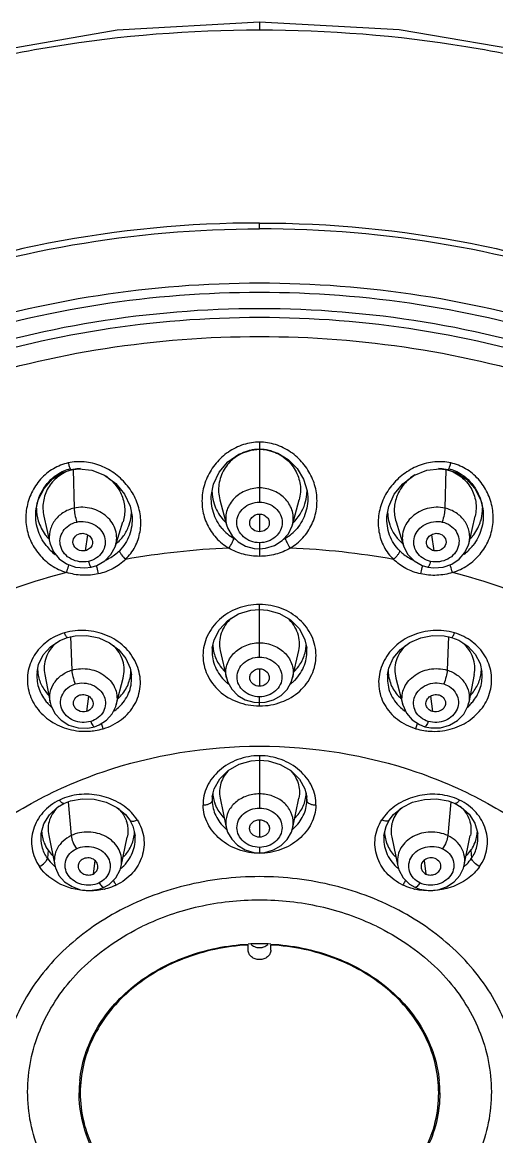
# Model space of a CAD drawing. Extents: x 0 to 1693, y 0 to 1240.
# Drawn here: x 918.06 to 939.1, y 641.74 to 691.13 of the extents above; entities that cross this region are included whole.
import ezdxf

# ---------------------------------------------------------------- set-up
doc = ezdxf.new("R2010")
doc.units = 0
doc.header["$LTSCALE"] = 14
doc.header["$MEASUREMENT"] = 0
doc.layers.add('DEF_LAYER_ASSEM_MEMBER', color=7, linetype='CONTINUOUS')

msp = doc.modelspace()

# ---------------------------------------------------------------- linework, layer by layer
at = {"layer": 'DEF_LAYER_ASSEM_MEMBER', "color": 9, "linetype": 'Continuous'}
for p, q in [((928.579, 691.131), (928.579, 690.78)), ((928.579, 681.979), (928.579, 682.235)), ((928.579, 672.525), (928.579, 672.21)), ((928.579, 672.208), (928.579, 669.866)), ((920.318, 671.309), (920.356, 669.599)), ((936.841, 671.309), (936.802, 669.599)), ((928.579, 669.338), (928.579, 668.553)), ((920.951, 668.422), (920.85, 667.712)), ((936.208, 668.423), (936.308, 667.712)), ((928.579, 668.066), (928.579, 667.462)), ((928.579, 662.997), (928.579, 665.333)), ((920.194, 663.909), (920.254, 662.418)), ((936.964, 663.909), (936.905, 662.418)), ((928.579, 662.481), (928.579, 661.708)), ((920.997, 661.259), (920.91, 660.591)), ((928.579, 660.833), (928.579, 661.239)), ((936.162, 661.26), (936.248, 660.591)), ((928.579, 658.627), (928.579, 658.428)), ((928.579, 658.428), (928.579, 656.935)), ((926.51, 656.978), (926.478, 656.631)), ((928.579, 656.935), (928.579, 656.303)), ((930.649, 656.978), (930.681, 656.631)), ((920.092, 656.581), (920.224, 655.085)), ((926.484, 656.8), (926.478, 656.631)), ((930.681, 656.631), (930.675, 656.797)), ((937.067, 656.581), (936.935, 655.085)), ((928.579, 655.786), (928.579, 655.018)), ((919.2, 654.443), (919.172, 654.082)), ((928.579, 654.565), (928.579, 654.318)), ((937.959, 654.443), (937.987, 654.082)), ((921.273, 653.985), (921.2, 653.384)), ((928.579, 654.318), (928.579, 654.301)), ((935.885, 653.99), (935.959, 653.384))]:
    msp.add_line(p, q, dxfattribs=at)
at = {"layer": 'DEF_LAYER_ASSEM_MEMBER', "color": 7, "linetype": 'Continuous'}
for p, q in [((928.579, 672.21), (928.893, 672.185)), ((920.219, 671.301), (920.568, 671.345)), ((920.568, 671.345), (921.139, 671.284)), ((935.432, 671.049), (936.001, 671.28)), ((936.001, 671.28), (936.574, 671.345)), ((936.574, 671.345), (936.94, 671.301)), ((926.445, 670.203), (926.446, 670.22)), ((930.713, 670.22), (930.714, 670.202)), ((926.821, 669.969), (927.12, 668.856)), ((930.038, 668.857), (930.338, 669.969)), ((918.661, 669.463), (918.661, 669.464)), ((919.012, 669.245), (919.277, 668.067)), ((937.882, 668.067), (938.146, 669.245)), ((938.498, 669.462), (938.498, 669.462)), ((922.19, 667.931), (922.524, 668.998)), ((934.635, 668.997), (934.969, 667.931)), ((920.06, 663.867), (920.406, 663.94)), ((936.769, 663.938), (937.099, 663.867)), ((926.483, 663.396), (926.483, 663.395)), ((926.839, 663.286), (927.114, 662.078)), ((930.045, 662.077), (930.32, 663.286)), ((930.676, 663.393), (930.676, 663.394)), ((918.71, 662.33), (918.71, 662.329)), ((938.448, 662.329), (938.448, 662.332)), ((919.056, 662.222), (919.299, 660.98)), ((922.223, 660.879), (922.531, 662.07)), ((922.899, 662.215), (922.899, 662.215)), ((934.261, 662.218), (934.26, 662.214)), ((934.628, 662.07), (934.936, 660.879)), ((938.103, 662.223), (937.86, 660.979)), ((930.592, 657.155), (930.675, 656.797)), ((926.484, 656.801), (926.484, 656.8)), ((926.833, 656.753), (927.104, 655.444)), ((930.054, 655.443), (930.325, 656.752)), ((930.675, 656.797), (930.674, 656.801)), ((929.992, 655.242), (930.056, 655.455)), ((934.1, 655.085), (934.193, 655.495)), ((934.193, 655.495), (934.333, 655.774)), ((918.896, 655.149), (918.899, 655.178)), ((919.227, 655.092), (919.499, 653.774)), ((922.447, 653.727), (922.716, 655.023)), ((934.443, 655.022), (934.712, 653.726)), ((937.659, 653.774), (937.931, 655.092)), ((938.263, 655.149), (938.26, 655.18)), ((922.392, 653.567), (922.441, 653.746)), ((928.079, 650.003), (928.079, 650.252)), ((929.079, 650.003), (929.079, 650.252)), ((920.629, 643.681), (920.629, 644.215)), ((936.529, 643.681), (936.529, 644.215))]:
    msp.add_line(p, q, dxfattribs=at)
for points in [[(928.579, 691.131), (922.261, 690.78), (915.71, 689.649)], [(947.393, 687.866), (941.206, 689.706), (934.772, 690.794), (928.579, 691.131)], [(927.664, 671.987), (928.21, 672.175), (928.579, 672.21)], [(928.893, 672.185), (929.389, 672.037), (929.856, 671.756), (930.25, 671.36), (930.537, 670.885), (930.694, 670.366), (930.714, 670.202)], [(926.445, 670.203), (926.534, 670.656), (926.789, 671.191), (927.174, 671.647), (927.664, 671.987)], [(918.661, 669.464), (918.768, 669.962), (919.024, 670.476), (919.398, 670.893), (919.861, 671.183), (920.219, 671.301)], [(921.139, 671.284), (921.71, 671.058), (922.21, 670.691), (922.598, 670.224), (922.843, 669.686), (922.924, 669.227)], [(936.94, 671.301), (937.299, 671.182), (937.763, 670.89), (938.137, 670.471), (938.393, 669.955), (938.498, 669.462)], [(934.235, 669.228), (934.314, 669.678), (934.555, 670.214), (934.937, 670.68), (935.432, 671.049)], [(927.12, 668.857), (927.176, 668.692), (927.36, 668.375), (927.628, 668.111), (927.961, 667.92), (928.336, 667.815), (928.579, 667.797)], [(928.579, 667.797), (928.842, 667.818), (929.242, 667.939), (929.592, 668.16), (929.861, 668.462), (930.027, 668.816), (930.039, 668.856)], [(919.277, 668.067), (919.288, 668.019), (919.444, 667.661), (919.695, 667.357), (920.025, 667.125), (920.415, 666.985), (920.836, 666.948), (921.115, 666.985)], [(921.115, 666.985), (921.362, 667.061), (921.711, 667.259), (921.989, 667.539), (922.171, 667.878), (922.19, 667.934)], [(934.968, 667.933), (935.151, 667.565), (935.433, 667.271), (935.791, 667.064), (936.044, 666.985)], [(936.044, 666.985), (936.313, 666.949), (936.726, 666.981), (937.11, 667.114), (937.439, 667.334), (937.693, 667.626), (937.857, 667.971), (937.882, 668.067)], [(926.483, 663.395), (926.561, 663.76), (926.798, 664.228), (927.173, 664.625), (927.654, 664.914), (928.191, 665.075), (928.579, 665.108)], [(928.579, 665.108), (928.932, 665.079), (929.465, 664.928), (929.958, 664.646), (930.347, 664.247), (930.595, 663.768), (930.676, 663.392)], [(918.711, 662.33), (918.781, 662.674), (918.986, 663.096), (919.308, 663.457), (919.723, 663.733), (920.06, 663.867)], [(920.406, 663.94), (920.926, 663.951), (921.446, 663.849), (921.928, 663.636), (922.339, 663.324), (922.654, 662.937), (922.846, 662.502), (922.898, 662.215)], [(934.261, 662.214), (934.315, 662.509), (934.51, 662.945), (934.829, 663.332), (935.244, 663.644), (935.73, 663.855), (936.251, 663.953), (936.769, 663.938)], [(937.099, 663.867), (937.418, 663.741), (937.824, 663.477), (938.148, 663.13), (938.362, 662.72), (938.447, 662.332)], [(927.114, 662.078), (927.17, 661.894), (927.349, 661.572), (927.615, 661.303), (927.949, 661.108), (928.329, 661), (928.579, 660.981)], [(928.579, 660.981), (928.827, 661), (929.206, 661.107), (929.539, 661.299), (929.804, 661.565), (929.984, 661.884), (930.045, 662.078)], [(919.299, 660.98), (919.328, 660.863), (919.501, 660.502), (919.774, 660.204), (920.125, 659.986), (920.533, 659.866), (920.967, 659.855), (921.253, 659.913)], [(921.253, 659.913), (921.473, 659.998), (921.792, 660.204), (922.041, 660.48), (922.202, 660.808), (922.224, 660.882)], [(934.935, 660.881), (935.099, 660.508), (935.35, 660.219), (935.675, 660.004), (935.906, 659.913)], [(935.906, 659.913), (936.184, 659.856), (936.611, 659.863), (937.013, 659.977), (937.362, 660.185), (937.636, 660.472), (937.817, 660.82), (937.859, 660.979)], [(926.484, 656.8), (926.568, 657.161), (926.815, 657.599), (927.196, 657.971), (927.678, 658.246), (928.215, 658.399), (928.579, 658.428)], [(928.579, 658.428), (928.957, 658.397), (929.492, 658.242), (929.971, 657.965), (930.349, 657.592), (930.592, 657.155)], [(918.899, 655.178), (919.012, 655.606), (919.259, 656.014), (919.615, 656.342), (919.895, 656.506)], [(919.895, 656.506), (920.195, 656.621), (920.706, 656.714), (921.246, 656.696), (921.772, 656.568), (922.245, 656.339), (922.628, 656.025), (922.825, 655.774)], [(934.333, 655.774), (934.521, 656.016), (934.901, 656.331), (935.373, 656.563), (935.898, 656.694), (936.437, 656.715), (936.95, 656.625), (937.263, 656.506)], [(937.263, 656.506), (937.532, 656.35), (937.882, 656.035), (938.131, 655.642), (938.26, 655.18)], [(922.825, 655.774), (922.961, 655.507), (923.058, 655.085)], [(927.103, 655.455), (927.166, 655.244), (927.346, 654.925), (927.61, 654.656), (927.944, 654.453), (928.328, 654.339), (928.579, 654.318)], [(928.579, 654.318), (928.818, 654.337), (929.205, 654.449), (929.543, 654.651), (929.809, 654.921), (929.992, 655.242)], [(919.5, 653.775), (919.529, 653.657), (919.684, 653.326), (919.935, 653.041), (920.263, 652.825), (920.644, 652.69), (921.053, 652.647), (921.46, 652.707), (921.694, 652.795)], [(921.694, 652.795), (921.911, 652.923), (922.204, 653.212), (922.392, 653.567)], [(934.718, 653.746), (934.765, 653.571), (934.95, 653.217), (935.239, 652.929), (935.465, 652.795)], [(935.465, 652.795), (935.684, 652.711), (936.09, 652.648), (936.499, 652.687), (936.881, 652.818), (937.212, 653.031), (937.467, 653.315), (937.627, 653.647), (937.66, 653.775)]]:
    msp.add_lwpolyline(points, dxfattribs=at)
for centre, radius, start, end in [((928.578, 670.415), 1.793, 76.3577, 89.9451), ((928.595, 670.363), 1.846, 103.983, 104.6512), ((928.577, 670.414), 1.794, 73.3679, 76.3658), ((920.681, 669.671), 1.678, 104.5527, 105.7942), ((920.679, 669.681), 1.667, 103.6563, 104.5523), ((920.676, 669.692), 1.656, 102.4888, 103.6566), ((920.697, 669.59), 1.761, 91.9033, 102.4262), ((936.473, 669.648), 1.702, 76.3649, 77.5172), ((936.472, 669.642), 1.708, 75.5194, 76.3651), ((936.47, 669.637), 1.713, 74.2945, 75.5193), ((928.405, 670.392), 1.936, 181.6402, 184.915), ((928.418, 670.393), 1.949, 184.912, 185.382), ((928.462, 670.399), 1.994, 185.4345, 197.7855), ((928.715, 670.392), 1.974, 342.292, 354.6789), ((928.735, 670.389), 1.955, 354.7059, 355.2238), ((928.741, 670.389), 1.948, 355.2225, 358.2518), ((928.739, 670.388), 1.95, 358.255, 0.1078), ((928.702, 670.397), 1.989, 313.4553, 342.2665), ((920.662, 669.609), 1.978, 180.1498, 180.7926), ((920.665, 669.609), 1.982, 180.7936, 196.7015), ((920.98, 669.468), 1.918, 341.6941, 352.9984), ((920.952, 669.472), 1.946, 352.9907, 357.6662), ((936.24, 669.473), 1.978, 182.381, 186.8847), ((936.172, 669.464), 1.909, 186.8532, 198.3148), ((936.478, 669.61), 1.998, 343.1849, 355.9116), ((936.481, 669.61), 1.994, 355.9182, 359.0906), ((936.485, 669.61), 1.99, 359.0918, 359.5115), ((920.826, 669.288), 2.178, 217.9916, 232.9672), ((920.957, 669.533), 1.973, 309.8977, 311.2023), ((936.198, 669.534), 1.969, 229.031, 230.155), ((936.331, 669.29), 2.181, 307.4031, 321.9886), ((928.144, 663.593), 1.635, 182.1345, 183.2832), ((928.151, 663.594), 1.642, 183.2864, 186.6219), ((929.036, 663.589), 1.615, 353.319, 356.8578), ((929.045, 663.588), 1.605, 356.8628, 357.7735), ((920.391, 662.503), 1.657, 180.1593, 185.9705), ((920.373, 662.502), 1.639, 185.9787, 188.3397), ((921.224, 662.416), 1.649, 353.1271, 359.5161), ((935.932, 662.414), 1.646, 180.429, 186.7515), ((936.74, 662.508), 1.684, 351.6922, 353.9359), ((936.742, 662.507), 1.682, 353.9363, 359.3948), ((927.937, 657.008), 1.427, 181.2159, 182.7526), ((927.969, 657.01), 1.459, 182.7671, 187.9505), ((929.183, 657.01), 1.466, 351.9427, 357.2383), ((929.212, 657.009), 1.437, 357.2516, 358.7837), ((928.041, 657.022), 1.532, 188.0009, 198.7685), ((929.122, 657.02), 1.527, 341.2572, 351.902), ((921.377, 655.285), 1.369, 16.8972, 17.8783), ((935.82, 655.278), 1.406, 162.2655, 164.4108), ((920.461, 655.34), 1.547, 182.4621, 185.8101), ((920.458, 655.34), 1.543, 185.8112, 186.8812), ((920.456, 655.34), 1.541, 186.8895, 197.8176), ((921.416, 655.31), 1.619, 342.0155, 352.2733), ((921.449, 655.305), 1.586, 352.3029, 357.0528), ((921.461, 655.304), 1.574, 357.0578, 358.7118), ((935.69, 655.303), 1.566, 181.245, 182.8586), ((935.704, 655.304), 1.58, 182.8643, 187.699), ((935.74, 655.309), 1.616, 187.73, 197.9698), ((936.696, 655.342), 1.549, 342.1669, 353.0752), ((936.701, 655.341), 1.544, 353.0908, 357.3987), ((928.579, 640.633), 9.659, 87.012, 92.9879), ((928.579, 650.725), 0.602, 259.3018, 280.6982), ((926.048, 643.681), 5.469, 174.394, 179.9972), ((931.107, 643.681), 5.473, 0.006, 5.6076), ((926.056, 644.216), 5.477, 182.88, 184.443), ((926.069, 644.217), 5.49, 184.4429, 185.5437), ((931.09, 644.217), 5.49, 354.4566, 355.5742), ((931.103, 644.216), 5.477, 355.5741, 357.1877)]:
    msp.add_arc(centre, radius, start, end, dxfattribs=at)
at = {"layer": 'DEF_LAYER_ASSEM_MEMBER', "color": 9, "linetype": 'Continuous'}
for centre, radius, start, end in [((928.457, 669.991), 2.009, 219.9019, 239.4556), ((928.555, 670.155), 2.2, 239.4313, 241.5564), ((928.618, 670.116), 2.16, 298.6796, 300.8), ((928.687, 670.003), 2.028, 300.7457, 320.1152), ((928.581, 634.002), 33.851, 92.301, 100.1134), ((928.603, 634.24), 33.613, 79.8541, 87.7219), ((928.132, 636.064), 31.738, 104.8113, 112.9737), ((929.128, 636.361), 31.425, 66.9805, 75.2244), ((928.575, 662.661), 2.671, 89.907, 90.2607), ((928.573, 662.612), 2.72, 89.5195, 89.8682), ((920.662, 661.603), 2.576, 101.1684, 106.6145), ((936.488, 661.588), 2.593, 73.2886, 78.6929), ((928.323, 663.268), 1.843, 224.2147, 228.4015), ((928.361, 663.312), 1.901, 228.424, 232.607), ((928.754, 663.357), 1.963, 307.6187, 311.5733), ((928.79, 663.316), 1.909, 311.5885, 315.6919), ((920.733, 662.344), 2.085, 218.0101, 223.4491), ((920.79, 662.397), 2.163, 223.4435, 228.5367), ((921.006, 662.219), 1.961, 311.9847, 315.5872), ((928.604, 663.909), 3.077, 269.2222, 269.5391), ((928.563, 663.896), 3.063, 270.2989, 270.6169), ((936.143, 662.208), 1.947, 224.4022, 227.9407), ((936.387, 662.378), 2.138, 311.8387, 316.4306), ((936.435, 662.333), 2.071, 316.4227, 322.0724), ((920.957, 662.275), 2.036, 304.4853, 311.9622), ((936.192, 662.264), 2.022, 227.9651, 235.4728), ((920.846, 662.555), 2.847, 273.5634, 278.8329), ((920.844, 662.574), 2.866, 278.8218, 286.2616), ((936.293, 662.43), 2.721, 253.3256, 261.1539), ((936.309, 662.522), 2.815, 261.1244, 266.3396), ((920.768, 654.446), 2.456, 112.6087, 115.533), ((936.394, 654.456), 2.446, 64.4451, 67.3816), ((921.256, 654.547), 2.265, 33.097, 38.2531), ((935.909, 654.541), 2.274, 141.7301, 146.8654), ((928.474, 656.943), 2.083, 227.4323, 229.3903), ((928.114, 655.662), 1.032, 181.0232, 191.5939), ((928.684, 656.945), 2.085, 310.5374, 312.5187), ((929.041, 655.663), 1.036, 348.4511, 358.3334), ((928.485, 656.956), 2.1, 229.3883, 229.9111), ((928.672, 656.959), 2.103, 310.0647, 310.5395), ((920.802, 655.243), 2.003, 228.3133, 229.6189), ((920.811, 655.254), 2.018, 229.6181, 230.0306), ((921.253, 655.058), 1.85, 308.7466, 310.1844), ((921.309, 653.968), 1.154, 348.9053, 354.6654), ((921.264, 655.045), 1.833, 310.1853, 312.1416), ((935.893, 655.044), 1.831, 227.5847, 229.7989), ((935.849, 653.968), 1.153, 184.4734, 191.0932), ((935.904, 655.058), 1.849, 229.7998, 231.2693), ((936.349, 655.252), 2.015, 309.9747, 310.3592), ((936.358, 655.241), 2.001, 310.3583, 311.7214), ((921.092, 655.302), 2.661, 283.3637, 284.1524), ((936.066, 655.301), 2.66, 255.8688, 256.6553)]:
    msp.add_arc(centre, radius, start, end, dxfattribs=at)
for points, start_tangent, end_tangent in [([(928.579, 690.78), (919.434, 690.046), (910.732, 687.878)], (-1, 0.000025), (-0.946291, -0.323317)), ([(946.426, 687.878), (937.725, 690.046), (928.579, 690.78)], (-0.946291, 0.323317), (-1, -0.000025)), ([(928.579, 682.235), (919.22, 681.335), (910.358, 678.676)], (-1, 0.000264), (-0.924074, -0.382214)), ([(928.579, 682.235), (937.939, 681.335), (946.801, 678.676)], (1, 0.000263), (0.924076, -0.38221)), ([(888.176, 645.448), (888.294, 652.393), (890.142, 659.168), (893.64, 665.484), (898.637, 671.068), (904.92, 675.681), (912.219, 679.126), (928.579, 681.979)], (-0.108187, 0.994131), (0.999999, 0.001328)), ([(968.976, 645.436), (968.865, 652.38), (967.018, 659.169), (963.521, 665.477), (958.529, 671.067), (952.238, 675.685), (944.954, 679.126), (936.943, 681.26), (928.579, 681.979)], (0.108919, 0.994051), (-1, -0.000266)), ([(928.579, 679.564), (914.427, 677.363), (907.964, 674.683), (902.211, 671.061), (897.369, 666.623), (893.603, 661.521), (891.044, 655.932), (889.78, 650.048), (889.855, 644.073), (891.266, 638.212), (893.964, 632.667), (897.856, 627.631), (902.809, 623.277), (908.651, 619.754), (922.171, 615.658)], (-1, 0), (0.990632, -0.136562)), ([(928.579, 679.155), (914.568, 676.977), (908.168, 674.324), (902.473, 670.739), (897.677, 666.346), (893.947, 661.296), (891.411, 655.763), (890.158, 649.938), (890.229, 644.022), (891.622, 638.219), (894.29, 632.729), (898.14, 627.741), (903.04, 623.427), (908.821, 619.936), (922.203, 615.873)], (-1, 0), (0.990541, -0.137215)), ([(934.987, 615.658), (948.508, 619.754), (954.35, 623.277), (959.302, 627.631), (963.195, 632.667), (965.893, 638.212), (967.304, 644.073), (967.378, 650.048), (966.115, 655.932), (963.556, 661.521), (959.79, 666.623), (954.947, 671.061), (949.195, 674.683), (942.731, 677.363), (928.579, 679.564)], (0.990632, 0.136562), (-1, 0)), ([(934.916, 615.868), (948.308, 619.922), (954.094, 623.41), (959, 627.722), (962.856, 632.709), (965.53, 638.2), (966.928, 644.004), (967.003, 649.922), (965.752, 655.75), (963.218, 661.285), (959.489, 666.338), (954.693, 670.734), (948.997, 674.321), (942.595, 676.975), (928.579, 679.155)], (0.990658, 0.136371), (-1, 0)), ([(928.579, 678.044), (914.625, 675.812), (902.686, 669.439), (898.03, 664.967), (894.487, 659.845), (892.186, 654.261), (891.211, 648.416)], (-1, 0), (-0.050045, -0.998747)), ([(965.947, 648.415), (964.973, 654.26), (962.672, 659.845), (959.129, 664.967), (954.473, 669.439), (942.534, 675.812), (928.579, 678.044)], (-0.050016, 0.998748), (-1, 0)), ([(891.72, 648.843), (892.856, 654.481), (895.243, 659.845), (898.798, 664.748), (903.397, 669.017), (915.048, 675.085), (928.579, 677.206)], (0.086035, 0.996292), (1, 0)), ([(928.579, 677.206), (942.111, 675.085), (953.763, 669.017), (958.361, 664.747), (961.916, 659.845), (964.304, 654.48), (965.439, 648.842)], (1, 0), (0.085984, -0.996297)), ([(927.871, 672.415), (927.197, 672.087), (926.651, 671.586), (926.26, 670.965), (926.054, 670.273), (926.054, 669.559), (926.26, 668.878), (926.658, 668.283), (927.225, 667.826)], (-0.954529, -0.298119), (0.865419, -0.501048)), ([(928.579, 672.525), (927.874, 672.415)], (-0.999983, 0.005763), (-0.951999, -0.306101)), ([(929.285, 672.415), (928.579, 672.525)], (-0.952199, 0.305478), (-0.999985, -0.005471)), ([(929.937, 667.826), (930.502, 668.285), (930.9, 668.879), (931.105, 669.56), (931.104, 670.274), (930.898, 670.966), (930.507, 671.586), (929.961, 672.087), (929.287, 672.415)], (0.863124, 0.504992), (-0.954474, 0.298296)), ([(919.437, 671.344), (918.868, 670.881), (918.467, 670.276), (918.249, 669.589), (918.229, 668.872), (918.417, 668.178), (918.799, 667.562), (919.345, 667.07), (920.018, 666.748)], (-0.863858, -0.503735), (0.955561, -0.294793)), ([(920.094, 671.602), (919.439, 671.344)], (-0.977599, -0.210478), (-0.859481, -0.511168)), ([(920.802, 671.646), (920.094, 671.602)], (-0.995622, 0.093467), (-0.975137, -0.221602)), ([(920.094, 671.602), (920.137, 671.451), (920.185, 671.335)], (0.244676, -0.969605), (0.483027, -0.875606)), ([(920.185, 671.335), (920.191, 671.325), (920.206, 671.305)], (0.483027, -0.875606), (0.760596, -0.649226)), ([(920.206, 671.305), (920.219, 671.301)], (0.760596, -0.649226), (0.976661, 0.214788)), ([(922.638, 667.328), (923.058, 667.893), (923.28, 668.555), (923.296, 669.26), (923.107, 669.953), (922.728, 670.582), (922.193, 671.101), (921.538, 671.472), (920.805, 671.647)], (0.716921, 0.697154), (-0.996294, 0.086015)), ([(936.352, 671.647), (935.62, 671.471), (934.965, 671.1), (934.429, 670.581), (934.051, 669.952), (933.863, 669.258), (933.88, 668.554), (934.102, 667.891), (934.523, 667.327)], (-0.996139, -0.087787), (0.719492, -0.694501)), ([(937.065, 671.602), (936.354, 671.647)], (-0.975008, 0.222168), (-0.995722, -0.092399)), ([(936.94, 671.301), (936.955, 671.308), (936.974, 671.336)], (0.976699, -0.214614), (0.480319, 0.877094)), ([(936.974, 671.336), (936.986, 671.36), (937.025, 671.461)], (0.480319, 0.877094), (0.312203, 0.950015)), ([(937.025, 671.461), (937.065, 671.602)], (0.312203, 0.950015), (0.244675, 0.969605)), ([(937.719, 671.344), (937.065, 671.602)], (-0.859826, 0.510588), (-0.977536, 0.210767)), ([(937.143, 666.747), (937.816, 667.071), (938.362, 667.563), (938.742, 668.179), (938.929, 668.873), (938.91, 669.59), (938.691, 670.276), (938.29, 670.881), (937.721, 671.344)], (0.954267, 0.298957), (-0.863762, 0.503899)), ([(926.916, 668.703), (926.535, 669.406), (926.445, 670.204)], (-0.640609, 0.767867), (0.079853, 0.996807)), ([(928.579, 670.494), (927.928, 670.356), (927.411, 669.98), (927.118, 669.448), (927.08, 669.152), (927.12, 668.857)], (-1, 0.000188), (0.25888, -0.96591)), ([(930.039, 668.856), (930.079, 669.152), (930.041, 669.447), (929.748, 669.98), (929.231, 670.356), (928.579, 670.494)], (0.259443, 0.965758), (-1, -0.000468)), ([(930.714, 670.202), (930.624, 669.406), (930.243, 668.703)], (0.079815, -0.99681), (-0.640253, -0.768164)), ([(928.579, 668.066), (928.194, 668.135), (927.868, 668.33), (927.651, 668.621), (927.575, 668.964), (927.653, 669.306), (927.87, 669.597), (928.194, 669.795), (928.579, 669.866)], (-1, -0.000023), (1, 0)), ([(928.579, 669.866), (928.964, 669.795), (929.289, 669.597), (929.506, 669.306), (929.583, 668.964), (929.508, 668.621), (929.291, 668.33), (928.965, 668.135), (928.579, 668.066)], (1, 0), (-1, -0.000023)), ([(920.356, 669.599), (919.853, 669.387), (919.479, 669.023), (919.277, 668.564), (919.276, 668.069)], (-0.976392, -0.216005), (0.216297, -0.976328)), ([(922.19, 667.934), (922.197, 668.62), (921.806, 669.219), (921.135, 669.579), (920.356, 669.599)], (0.298091, 0.954537), (-0.976252, -0.216639)), ([(920.356, 669.599), (920.391, 669.315), (920.47, 668.984)], (0.022525, -0.999746), (0.286449, -0.958095)), ([(922.925, 669.227), (922.809, 668.404), (922.362, 667.709)], (0.060899, -0.998144), (-0.713462, -0.700694)), ([(934.798, 667.709), (934.35, 668.405), (934.235, 669.228)], (-0.7162, 0.697895), (0.061454, 0.99811)), ([(936.802, 669.599), (936.023, 669.579), (935.352, 669.219), (934.962, 668.62), (934.968, 667.933)], (-0.976312, 0.216369), (0.298654, -0.954361)), ([(936.802, 669.599), (936.768, 669.315), (936.689, 668.984)], (-0.022525, -0.999746), (-0.286449, -0.958095)), ([(937.882, 668.068), (937.882, 668.563), (937.68, 669.023), (937.306, 669.387), (936.802, 669.599)], (0.217346, 0.976095), (-0.976452, 0.215734)), ([(920.991, 667.241), (920.599, 667.225), (920.227, 667.344), (919.933, 667.579), (919.762, 667.895), (919.737, 668.243), (919.863, 668.572), (920.119, 668.832), (920.47, 668.984)], (-0.976347, -0.21621), (0.976352, 0.216187)), ([(920.47, 668.984), (920.863, 668.997), (921.233, 668.875), (921.527, 668.64), (921.701, 668.325), (921.728, 667.977), (921.602, 667.648), (921.344, 667.39), (920.991, 667.241)], (0.976352, 0.216187), (-0.976347, -0.21621)), ([(936.168, 667.241), (935.815, 667.39), (935.556, 667.648), (935.431, 667.977), (935.458, 668.325), (935.632, 668.64), (935.926, 668.875), (936.296, 668.997), (936.689, 668.984)], (-0.976357, 0.216164), (0.976352, -0.216187)), ([(936.689, 668.984), (937.04, 668.833), (937.296, 668.572), (937.421, 668.243), (937.397, 667.895), (937.225, 667.58), (936.932, 667.344), (936.56, 667.225), (936.168, 667.241)], (0.976352, -0.216187), (-0.976357, 0.216164)), ([(927.225, 667.826), (927.361, 668.059), (927.437, 668.261)], (0.569856, 0.821745), (0.196761, 0.980451)), ([(929.724, 668.26), (929.8, 668.059), (929.937, 667.826)], (0.197746, -0.980253), (0.573287, -0.819354)), ([(928.579, 667.462), (927.872, 667.556), (927.222, 667.826)], (-0.99999, 0.004452), (-0.864812, 0.502095)), ([(929.939, 667.826), (929.288, 667.554), (928.579, 667.462)], (-0.862058, -0.50681), (-0.999992, -0.003883)), ([(920.991, 667.241), (921.025, 667.138), (921.059, 667.053), (921.09, 667), (921.115, 666.985)], (0.286482, -0.958086), (0.976535, 0.215358)), ([(922.637, 667.328), (922.084, 666.926), (921.428, 666.684)], (-0.719885, -0.694093), (-0.976079, -0.217415)), ([(921.748, 667.293), (921.917, 667.377), (922.362, 667.709)], (0.914249, 0.405154), (0.712107, 0.702071)), ([(922.362, 667.709), (922.392, 667.627), (922.455, 667.525), (922.638, 667.328)], (0.195959, -0.980612), (0.759371, -0.650658)), ([(934.798, 667.709), (934.769, 667.628), (934.706, 667.525), (934.523, 667.327)], (-0.195287, -0.980746), (-0.756817, -0.653627)), ([(935.731, 666.684), (935.076, 666.927), (934.524, 667.327)], (-0.976032, 0.217627), (-0.724004, 0.689796)), ([(934.798, 667.709), (934.933, 667.588), (935.4, 667.299)], (0.71511, -0.699012), (0.910499, -0.413512)), ([(936.168, 667.241), (936.134, 667.138), (936.099, 667.053), (936.068, 667), (936.044, 666.985)], (-0.286428, -0.958102), (-0.976693, 0.214643)), ([(920.018, 666.748), (920.045, 666.827), (920.123, 667.092)], (0.328628, 0.944459), (0.25071, 0.968062)), ([(921.428, 666.684), (920.72, 666.625), (920.018, 666.748)], (-0.977193, -0.212352), (-0.956283, 0.292444)), ([(921.35, 667.058), (921.363, 666.97), (921.428, 666.684)], (0.120868, -0.992669), (0.278184, -0.960528)), ([(935.731, 666.684), (935.796, 666.97), (935.809, 667.058)], (0.278116, 0.960548), (0.120721, 0.992686)), ([(937.143, 666.747), (936.44, 666.623), (935.731, 666.684)], (-0.954802, -0.297242), (-0.977039, 0.21306)), ([(937.143, 666.747), (937.116, 666.826), (937.037, 667.091)], (-0.332781, 0.943004), (-0.253525, 0.967329)), ([(928.563, 665.333), (927.605, 665.153), (926.799, 664.657), (926.264, 663.927), (926.072, 663.073), (926.26, 662.221), (926.796, 661.496), (927.604, 661.009), (928.562, 660.833)], (-0.99999, -0.004549), (0.999908, -0.013576)), ([(928.596, 660.833), (929.555, 661.008), (930.363, 661.495), (930.899, 662.22), (931.087, 663.072), (930.895, 663.926), (930.359, 664.656), (929.553, 665.151), (928.596, 665.333)], (0.999942, 0.010767), (-0.999965, 0.008384)), ([(919.925, 664.072), (919.147, 663.679), (918.583, 663.062), (918.305, 662.304), (918.341, 661.502), (918.692, 660.758), (919.311, 660.166), (920.123, 659.802), (921.023, 659.714)], (-0.958043, -0.286626), (0.998078, 0.061976)), ([(920.06, 663.867), (920.033, 663.877), (919.999, 663.92), (919.925, 664.072)], (-0.957324, -0.289016), (-0.370101, 0.928991)), ([(921.647, 659.823), (922.463, 660.239), (923.038, 660.896), (923.287, 661.702), (923.183, 662.54), (922.736, 663.293), (922.014, 663.859), (921.113, 664.151), (920.163, 664.13)], (0.957555, 0.28825), (-0.980975, -0.194134)), ([(936.996, 664.131), (936.046, 664.153), (935.146, 663.859), (934.424, 663.294), (933.977, 662.541), (933.872, 661.703), (934.12, 660.897), (934.696, 660.24), (935.512, 659.823)], (-0.980512, 0.196459), (0.954748, -0.297416)), ([(936.129, 659.713), (937.03, 659.799), (937.843, 660.163), (938.465, 660.755), (938.817, 661.499), (938.854, 662.301), (938.576, 663.06), (938.011, 663.677), (937.234, 664.072)], (0.997956, -0.063906), (-0.95717, 0.289527)), ([(937.099, 663.867), (937.125, 663.877), (937.16, 663.92), (937.234, 664.072)], (0.956857, -0.29056), (0.370114, 0.928986)), ([(926.483, 663.395), (926.586, 662.643), (927.003, 661.983)], (-0.093999, -0.995572), (0.697363, -0.716718)), ([(927.114, 662.078), (927.087, 662.363), (927.134, 662.646), (927.428, 663.153), (927.942, 663.504), (928.579, 663.631)], (-0.221453, 0.975171), (1, -0.000111)), ([(928.579, 663.631), (929.217, 663.504), (929.731, 663.152), (930.025, 662.645), (930.072, 662.363), (930.045, 662.078)], (1, 0.000045), (-0.221677, -0.97512)), ([(930.156, 661.982), (930.574, 662.642), (930.676, 663.393)], (0.6985, 0.71561), (-0.093504, 0.995619)), ([(928.579, 661.239), (928.197, 661.306), (927.873, 661.496), (927.657, 661.781), (927.583, 662.116), (927.66, 662.451), (927.875, 662.735), (928.197, 662.928), (928.579, 662.997)], (-1, 0.00002), (1, 0)), ([(928.579, 662.997), (928.961, 662.928), (929.283, 662.735), (929.499, 662.451), (929.576, 662.116), (929.501, 661.781), (929.286, 661.496), (928.962, 661.306), (928.579, 661.239)], (1, 0), (-1, 0.00002)), ([(918.711, 662.329), (918.775, 661.664), (919.09, 661.06)], (-0.092333, -0.995728), (0.615493, -0.788142)), ([(919.297, 660.985), (919.299, 661.435), (919.474, 661.856), (919.805, 662.198), (920.254, 662.418)], (-0.191784, 0.981437), (0.957654, 0.287921)), ([(920.254, 662.418), (921.043, 662.459), (921.752, 662.145), (922.187, 661.567), (922.258, 661.226), (922.224, 660.882)], (0.95761, 0.288067), (-0.247764, -0.96882)), ([(920.254, 662.418), (920.302, 662.131), (920.409, 661.807)], (0.039896, -0.999204), (0.38135, -0.924431)), ([(934.935, 660.882), (934.901, 661.225), (934.971, 661.567), (935.407, 662.145), (936.116, 662.459), (936.905, 662.418)], (-0.248328, 0.968676), (0.957591, -0.28813)), ([(936.905, 662.418), (936.856, 662.131), (936.75, 661.807)], (-0.039896, -0.999204), (-0.38135, -0.924431)), ([(936.905, 662.418), (937.353, 662.198), (937.684, 661.856), (937.86, 661.436), (937.862, 660.986)], (0.957635, -0.287984), (-0.191752, -0.981443)), ([(938.069, 661.06), (938.384, 661.664), (938.447, 662.329)], (0.614372, 0.789016), (-0.092793, 0.995685)), ([(921.093, 660.148), (920.707, 660.103), (920.329, 660.191), (920.016, 660.399), (919.815, 660.694), (919.757, 661.031), (919.849, 661.361), (920.076, 661.634), (920.409, 661.807)], (-0.957629, -0.288006), (0.957623, 0.288025)), ([(920.409, 661.807), (920.795, 661.849), (921.172, 661.758), (921.486, 661.551), (921.688, 661.257), (921.748, 660.92), (921.657, 660.59), (921.426, 660.319), (921.093, 660.148)], (0.957623, 0.288026), (-0.957629, -0.288006)), ([(922.407, 660.847), (922.808, 661.48), (922.898, 662.215)], (0.699711, 0.714426), (-0.090662, 0.995882)), ([(934.261, 662.214), (934.351, 661.48), (934.752, 660.846)], (-0.090275, -0.995917), (0.699588, -0.714546)), ([(936.066, 660.148), (935.732, 660.319), (935.502, 660.59), (935.41, 660.92), (935.47, 661.257), (935.673, 661.551), (935.987, 661.759), (936.364, 661.85), (936.75, 661.807)], (-0.957617, 0.288045), (0.957623, -0.288026)), ([(936.75, 661.807), (937.082, 661.633), (937.309, 661.36), (937.402, 661.031), (937.344, 660.693), (937.143, 660.398), (936.83, 660.191), (936.451, 660.103), (936.066, 660.148)], (0.957623, -0.288025), (-0.957617, 0.288045)), ([(921.093, 660.148), (921.181, 659.973), (921.222, 659.924), (921.253, 659.913)], (0.381335, -0.924437), (0.957731, 0.287665)), ([(921.647, 659.823), (921.626, 659.875), (921.568, 660.06)], (-0.381093, 0.924537), (-0.256829, 0.966457)), ([(935.512, 659.823), (935.532, 659.875), (935.591, 660.06)], (0.381133, 0.92452), (0.25694, 0.966427)), ([(936.066, 660.148), (935.977, 659.973), (935.937, 659.924), (935.906, 659.913)], (-0.38138, -0.924418), (-0.95775, 0.287603)), ([(928.579, 628.923), (921.604, 630.07), (918.452, 631.462), (915.69, 633.335), (913.423, 635.618), (911.739, 638.222), (910.701, 641.048), (910.351, 643.986), (910.701, 646.925), (911.739, 649.751), (913.423, 652.355), (915.69, 654.637), (918.452, 656.511), (921.604, 657.903), (928.579, 659.049)], (-1, 0), (1, 0)), ([(928.579, 659.049), (935.555, 657.903), (938.706, 656.511), (941.468, 654.638), (943.735, 652.355), (945.42, 649.751), (946.457, 646.925), (946.807, 643.986)], (1, 0), (0, -1)), ([(928.579, 658.627), (927.614, 658.453), (926.801, 657.972), (926.257, 657.264), (926.117, 656.855), (926.074, 656.431)], (-1, -0.000601), (0.011516, -0.999934)), ([(931.084, 656.431), (931.042, 656.855), (930.901, 657.264), (930.357, 657.972), (929.545, 658.453), (928.579, 658.627)], (0.008644, 0.999963), (-1, -0.000845)), ([(923.035, 655.949), (922.401, 656.505), (921.583, 656.838), (920.687, 656.914), (919.823, 656.714)], (-0.619077, 0.785331), (-0.923088, -0.384589)), ([(928.579, 656.935), (928.002, 656.836), (927.514, 656.556), (927.192, 656.136), (927.082, 655.644)], (-1, 0.00048), (0.016905, -0.999857)), ([(930.076, 655.633), (929.971, 656.129), (929.65, 656.552), (929.16, 656.835), (928.579, 656.935)], (0.028352, 0.999598), (-1, -0.000145)), ([(937.335, 656.714), (936.472, 656.913), (935.575, 656.838), (934.758, 656.505), (934.124, 655.949)], (-0.923022, 0.384748), (-0.61931, -0.785147)), ([(919.709, 656.663), (918.973, 656.112), (918.549, 655.357), (918.489, 654.515), (918.815, 653.714)], (-0.902986, -0.42967), (0.562522, -0.826782)), ([(919.895, 656.506), (919.816, 656.534), (919.709, 656.663)], (-0.903442, -0.42871), (-0.551628, 0.83409)), ([(926.478, 656.631), (926.352, 656.49), (926.224, 656.447), (926.074, 656.431)], (-0.10414, -0.994563), (-0.999945, -0.010461)), ([(928.579, 654.301), (927.633, 654.469), (926.831, 654.934), (926.52, 655.255), (926.283, 655.619), (926.132, 656.016), (926.074, 656.431)], (-0.999986, 0.005342), (-0.024244, 0.999706)), ([(926.478, 656.631), (926.64, 655.972), (927.065, 655.409)], (0.020208, -0.999796), (0.736452, -0.67649)), ([(931.084, 656.431), (930.875, 655.619), (930.327, 654.934), (929.526, 654.469), (928.579, 654.301)], (-0.018282, -0.999833), (-1, 0.000282)), ([(930.093, 655.408), (930.519, 655.972), (930.681, 656.631)], (0.737029, 0.675861), (0.020218, 0.999796)), ([(931.084, 656.431), (930.935, 656.447), (930.807, 656.49), (930.681, 656.631)], (-0.999945, 0.01046), (-0.104144, 0.994562)), ([(937.45, 656.663), (937.343, 656.534), (937.263, 656.506)], (-0.551583, -0.83412), (-0.903425, 0.428746)), ([(938.344, 653.714), (938.553, 654.101), (938.669, 654.516), (938.609, 655.357), (938.185, 656.113), (937.45, 656.663)], (0.561057, 0.827777), (-0.902935, 0.429778)), ([(928.579, 654.565), (928.196, 654.633), (927.873, 654.824), (927.656, 655.105), (927.579, 655.436), (927.654, 655.768), (927.87, 656.049), (928.195, 656.237), (928.579, 656.303)], (-1, 0), (1, 0.00002)), ([(928.579, 656.303), (928.963, 656.237), (929.288, 656.049), (929.505, 655.768), (929.58, 655.436), (929.503, 655.105), (929.286, 654.824), (928.963, 654.633), (928.579, 654.565)], (1, 0.00002), (-1, 0)), ([(923.154, 655.784), (923.444, 654.99), (923.367, 654.167), (922.943, 653.43), (922.221, 652.893)], (0.540615, -0.84127), (-0.902657, -0.430361)), ([(922.825, 655.774), (922.947, 655.728), (923.045, 655.744), (923.154, 655.784)], (0.536522, -0.843886), (0.907659, 0.419708)), ([(934.938, 652.893), (934.215, 653.43), (933.792, 654.167), (933.715, 654.99), (934.005, 655.784)], (-0.900054, 0.435779), (0.536025, 0.844202)), ([(934.333, 655.774), (934.211, 655.728), (934.114, 655.744), (934.005, 655.784)], (-0.536458, -0.843927), (-0.907659, 0.419709)), ([(919.172, 654.082), (918.937, 654.599), (918.896, 655.149)], (-0.565708, 0.824606), (0.096585, 0.995325)), ([(920.224, 655.085), (919.87, 654.847), (919.616, 654.53), (919.489, 654.161), (919.5, 653.775)], (-0.902739, -0.430189), (0.201075, -0.979576)), ([(922.457, 653.861), (922.437, 654.204), (922.31, 654.531), (922.08, 654.816), (921.769, 655.04), (921.001, 655.245), (920.224, 655.085)], (0.092836, 0.995681), (-0.90248, -0.430731)), ([(920.224, 655.085), (920.3, 654.805), (920.456, 654.505)], (0.088123, -0.99611), (0.552999, -0.833182)), ([(922.494, 653.686), (922.947, 654.332), (923.062, 655.085)], (0.741479, 0.670976), (-0.085278, 0.996357)), ([(934.097, 655.085), (934.21, 654.336), (934.658, 653.692)], (-0.085256, -0.996359), (0.738263, -0.674513)), ([(936.935, 655.085), (936.162, 655.245), (935.764, 655.189), (935.398, 655.045), (935.087, 654.824), (934.856, 654.542), (934.725, 654.218), (934.7, 653.878)], (-0.902344, 0.431017), (0.077811, -0.996968)), ([(936.935, 655.085), (936.859, 654.805), (936.703, 654.505)], (-0.088111, -0.996111), (-0.552958, -0.833209)), ([(937.66, 653.775), (937.67, 654.161), (937.543, 654.53), (937.29, 654.848), (936.935, 655.085)], (0.201811, 0.979425), (-0.902602, 0.430475)), ([(937.987, 654.082), (938.222, 654.599), (938.263, 655.149)], (0.565164, 0.824979), (-0.096877, 0.995296)), ([(921.462, 652.989), (920.7, 652.923), (920.091, 653.335), (919.964, 653.655), (919.989, 653.99), (920.161, 654.288), (920.456, 654.505)], (-0.902541, -0.430603), (0.902532, 0.430623)), ([(920.456, 654.505), (920.827, 654.606), (921.217, 654.576), (921.567, 654.42), (921.824, 654.162), (921.949, 653.842), (921.924, 653.507), (921.754, 653.207), (921.462, 652.989)], (0.902532, 0.430622), (-0.902541, -0.430603)), ([(935.697, 652.989), (935.404, 653.207), (935.235, 653.507), (935.21, 653.842), (935.334, 654.162), (935.591, 654.42), (935.941, 654.576), (936.332, 654.606), (936.703, 654.505)], (-0.902541, 0.430603), (0.902551, -0.430584)), ([(936.703, 654.505), (936.997, 654.288), (937.17, 653.99), (937.195, 653.655), (937.068, 653.335), (936.459, 652.923), (935.697, 652.989)], (0.902551, -0.430584), (-0.902541, 0.430603)), ([(918.815, 653.714), (919.056, 653.888), (919.136, 653.99), (919.172, 654.082)], (0.897238, 0.441547), (0.140372, 0.990099)), ([(919.172, 654.082), (919.237, 653.993), (919.469, 653.747)], (0.566097, -0.824338), (0.74678, -0.665071)), ([(937.69, 653.747), (937.773, 653.826), (937.987, 654.082)], (0.746377, 0.665523), (0.566107, 0.824332)), ([(938.344, 653.714), (938.103, 653.888), (938.023, 653.99), (937.987, 654.082)], (-0.89724, 0.441544), (-0.140394, 0.990096)), ([(921.049, 652.637), (919.77, 652.924), (918.815, 653.714)], (-1, -0.000067), (-0.571427, 0.820653)), ([(938.344, 653.714), (937.802, 653.169), (937.086, 652.801), (935.452, 652.713)], (-0.571096, -0.820883), (-0.972997, 0.23082)), ([(921.462, 652.989), (921.591, 652.833), (921.694, 652.795)], (0.552982, -0.833193), (0.902664, 0.430347)), ([(922.221, 652.893), (922.189, 652.943), (922.103, 653.113)], (-0.557446, 0.830213), (-0.389012, 0.921233)), ([(935.056, 653.114), (935.029, 653.055), (934.938, 652.893)], (-0.388765, -0.921337), (-0.557515, -0.830167)), ([(935.697, 652.989), (935.567, 652.833), (935.465, 652.795)], (-0.552982, -0.833193), (-0.902688, 0.430296)), ([(921.707, 652.713), (921.049, 652.637)], (-0.97292, -0.231141), (-1, -0.000067)), ([(922.221, 652.893), (922.106, 652.842), (921.742, 652.722)], (-0.90279, -0.430081), (-0.969646, -0.244512)), ([(935.416, 652.722), (935.293, 652.756), (934.938, 652.893)], (-0.969737, 0.244153), (-0.902833, 0.429991)), ([(946.807, 643.986), (946.457, 641.048), (945.42, 638.223), (943.736, 635.618), (941.469, 633.336), (938.707, 631.462), (935.555, 630.07), (928.579, 628.923)], (0, -1), (-1, 0))]:
    msp.add_spline(points, degree=3, dxfattribs=dict(at, start_tangent=start_tangent, end_tangent=end_tangent))
at = {"layer": 'DEF_LAYER_ASSEM_MEMBER', "color": 7, "linetype": 'Continuous'}
for points, start_tangent, end_tangent in [([(890.879, 647.295), (891.604, 653.373), (893.749, 659.217), (897.233, 664.603), (901.922, 669.324), (907.635, 673.198), (914.152, 676.077), (928.579, 678.449)], (0.000029, 1), (1, 0)), ([(928.579, 678.449), (943.007, 676.077), (949.524, 673.198), (955.237, 669.324), (959.926, 664.602), (963.41, 659.216), (965.555, 653.372), (966.279, 647.294)], (1, 0), (-0.000029, -1)), ([(928.579, 672.208), (928.149, 672.154)], (-1, -0.00005), (-0.970368, -0.241633)), ([(928.128, 672.149), (927.482, 671.835), (927.012, 671.308), (926.78, 670.654), (926.821, 669.969)], (-0.967484, -0.252933), (0.260119, -0.965576)), ([(929.091, 672.133), (929.713, 671.806), (930.163, 671.282), (930.382, 670.64), (930.339, 669.969)], (0.958168, -0.286208), (-0.25766, -0.966236)), ([(920.225, 671.286), (919.633, 670.986), (919.205, 670.495), (918.991, 669.888), (919.012, 669.245)], (-0.962249, -0.272171), (0.218788, -0.975772)), ([(919.615, 671.097), (920.2, 671.352)], (0.8364, 0.548119), (0.971944, 0.235211)), ([(936.841, 671.309), (936.517, 671.349)], (-0.976363, 0.216139), (-0.999532, 0.030598)), ([(936.934, 671.286), (937.526, 670.986), (937.954, 670.495), (938.169, 669.888), (938.146, 669.245)], (0.962667, -0.270687), (-0.220002, -0.975499)), ([(936.958, 671.352), (937.544, 671.097)], (0.971924, -0.235296), (0.83614, -0.548517)), ([(918.661, 669.464), (918.952, 670.385), (919.615, 671.097)], (0.091809, 0.995777), (0.8364, 0.548119)), ([(921.694, 671.065), (922.161, 670.666), (922.474, 670.152), (922.601, 669.575), (922.525, 668.997)], (0.852751, -0.522318), (-0.302941, -0.953009)), ([(935.471, 671.069), (935.002, 670.67), (934.686, 670.155), (934.559, 669.576), (934.635, 668.997)], (-0.853672, -0.52081), (0.299988, -0.953943)), ([(937.544, 671.097), (938.206, 670.384), (938.498, 669.462)], (0.83614, -0.548517), (0.091064, -0.995845)), ([(926.564, 669.79), (926.917, 669.139), (927.088, 668.956)], (0.30518, -0.952295), (0.726187, -0.687498)), ([(919.11, 667.948), (918.74, 668.664), (918.661, 669.463)], (-0.615321, 0.788276), (0.091391, 0.995815)), ([(928.157, 668.851), (928.155, 669.025), (928.238, 669.183), (928.579, 669.338)], (-0.259618, 0.965712), (1, 0)), ([(928.579, 669.338), (928.92, 669.184), (929.003, 669.025), (929.002, 668.851)], (1, 0), (-0.259616, -0.965712)), ([(938.498, 669.462), (938.419, 668.664), (938.049, 667.947)], (0.090978, -0.995853), (-0.615512, -0.788128)), ([(918.767, 669.039), (919.076, 668.421), (919.223, 668.24)], (0.28798, -0.957636), (0.673716, -0.738991)), ([(922.256, 668.049), (922.585, 668.423), (922.8, 668.866)], (0.75238, 0.65873), (0.314741, 0.949178)), ([(928.579, 668.553), (928.309, 668.637), (928.157, 668.851)], (-1, -0.000019), (-0.259618, 0.965712)), ([(929.002, 668.851), (928.849, 668.637), (928.579, 668.553)], (-0.259616, -0.965712), (-1, -0.000019)), ([(934.359, 668.864), (934.576, 668.421), (934.907, 668.047)], (0.315373, -0.948968), (0.755055, -0.655662)), ([(937.934, 668.238), (938.082, 668.417), (938.39, 669.032)], (0.675659, 0.737215), (0.289825, 0.95708)), ([(920.312, 668.018), (920.367, 668.301), (920.623, 668.473)], (-0.2182, 0.975904), (0.976352, 0.216187)), ([(920.623, 668.473), (920.85, 668.465), (921.047, 668.355), (921.159, 668.177), (921.156, 667.976)], (0.976352, 0.216187), (-0.298908, -0.954282)), ([(936.003, 667.976), (936, 668.177), (936.112, 668.355), (936.308, 668.465), (936.536, 668.473)], (-0.29891, 0.954281), (0.976352, -0.216187)), ([(936.536, 668.473), (936.791, 668.301), (936.847, 668.018)], (0.976352, -0.216187), (-0.218203, -0.975903)), ([(920.85, 667.712), (920.509, 667.763), (920.312, 668.018)], (-0.976348, -0.216206), (-0.2182, 0.975904)), ([(921.156, 667.976), (921.043, 667.808), (920.85, 667.712)], (-0.298908, -0.954282), (-0.976348, -0.216206)), ([(936.308, 667.712), (936.115, 667.808), (936.003, 667.976)], (-0.976356, 0.216168), (-0.29891, 0.954281)), ([(936.847, 668.018), (936.65, 667.763), (936.308, 667.712)], (-0.218203, -0.975903), (-0.976356, 0.216168)), ([(927.322, 664.716), (926.882, 664.053), (926.806, 663.672), (926.839, 663.286)], (-0.741349, -0.671119), (0.222163, -0.97501)), ([(930.32, 663.286), (930.353, 663.673), (930.277, 664.055), (929.834, 664.719)], (0.222143, 0.975014), (-0.743256, 0.669007)), ([(919.554, 663.621), (919.111, 662.979), (919.056, 662.222)], (-0.754628, -0.656153), (0.191748, -0.981444)), ([(922.531, 662.07), (922.517, 662.83), (922.102, 663.505)], (0.250218, 0.96819), (-0.71338, 0.700777)), ([(926.52, 663.404), (926.686, 662.847), (927.036, 662.361)], (0.115275, -0.993334), (0.707939, -0.706273)), ([(930.123, 662.361), (930.472, 662.845), (930.639, 663.401)], (0.707313, 0.7069), (0.116274, 0.993217)), ([(935.056, 663.505), (934.641, 662.83), (934.628, 662.07)], (-0.713304, -0.700855), (0.250219, -0.968189)), ([(938.103, 662.223), (938.048, 662.98), (937.605, 663.621)], (0.191752, 0.981443), (-0.754805, 0.655949)), ([(928.153, 662.016), (928.158, 662.183), (928.244, 662.334), (928.579, 662.481)], (-0.222042, 0.975037), (1, 0)), ([(928.579, 662.481), (928.915, 662.334), (929, 662.183), (929.006, 662.016)], (1, 0), (-0.222038, -0.975038)), ([(918.751, 662.264), (918.912, 661.754), (919.227, 661.303)], (0.145064, -0.989422), (0.684603, -0.728916)), ([(922.303, 661.161), (922.683, 661.646), (922.861, 662.219)], (0.741165, 0.671323), (0.119667, 0.992814)), ([(928.579, 661.708), (928.303, 661.795), (928.153, 662.016)], (-1, 0.000019), (-0.222042, 0.975037)), ([(929.006, 662.016), (928.856, 661.795), (928.579, 661.708)], (-0.222038, -0.975038), (-1, 0.000019)), ([(934.297, 662.221), (934.475, 661.649), (934.855, 661.163)], (0.117593, -0.993062), (0.741204, -0.67128)), ([(937.932, 661.303), (938.247, 661.754), (938.407, 662.264)], (0.68528, 0.72828), (0.144489, 0.989506)), ([(920.334, 660.892), (920.384, 661.151), (920.61, 661.319)], (-0.19174, 0.981446), (0.957623, 0.288026)), ([(920.61, 661.319), (920.841, 661.328), (921.049, 661.231), (921.176, 661.06), (921.185, 660.858)], (0.957623, 0.288026), (-0.250168, -0.968202)), ([(935.974, 660.858), (935.983, 661.06), (936.11, 661.231), (936.318, 661.328), (936.549, 661.319)], (-0.250168, 0.968202), (0.957623, -0.288026)), ([(936.549, 661.319), (936.775, 661.151), (936.825, 660.892)], (0.957623, -0.288026), (-0.191742, -0.981445)), ([(920.91, 660.591), (920.544, 660.625), (920.406, 660.739), (920.334, 660.892)], (-0.957628, -0.288007), (-0.19174, 0.981446)), ([(921.185, 660.858), (921.087, 660.694), (920.91, 660.591)], (-0.250168, -0.968202), (-0.957628, -0.288007)), ([(936.248, 660.591), (936.071, 660.694), (935.974, 660.858)], (-0.957617, 0.288044), (-0.250168, 0.968202)), ([(936.825, 660.892), (936.753, 660.739), (936.614, 660.625), (936.248, 660.591)], (-0.191742, -0.981445), (-0.957617, 0.288044)), ([(927.23, 658.003), (926.87, 657.416), (926.808, 657.086), (926.833, 656.753)], (-0.701949, -0.712227), (0.202841, -0.979212)), ([(929.93, 658.001), (930.29, 657.414), (930.326, 656.751)], (0.702619, -0.711566), (-0.198225, -0.980156)), ([(919.675, 656.385), (919.271, 655.787), (919.227, 655.092)], (-0.741548, -0.6709), (0.20217, -0.97935)), ([(926.59, 656.529), (926.663, 656.351), (927.002, 655.869)], (0.321091, -0.947048), (0.697789, -0.716303)), ([(930.157, 655.87), (930.289, 656.02), (930.569, 656.529)], (0.697547, 0.716539), (0.320837, 0.947134)), ([(937.485, 656.385), (937.888, 655.786), (937.933, 655.092)], (0.742572, -0.669766), (-0.203253, -0.979126)), ([(922.315, 656.296), (922.434, 656.162), (922.68, 655.705)], (0.702841, -0.711347), (0.306988, -0.951713)), ([(934.85, 656.302), (934.626, 656.022), (934.481, 655.707)], (-0.709182, -0.705026), (-0.304599, -0.952481)), ([(922.687, 655.682), (922.726, 655.519), (922.716, 655.023)], (0.290646, -0.956831), (-0.206853, -0.978372)), ([(928.146, 655.341), (928.153, 655.499), (928.233, 655.641), (928.373, 655.742), (928.458, 655.771), (928.549, 655.786)], (-0.202615, 0.979258), (1, 0.000019)), ([(928.549, 655.786), (928.648, 655.782), (928.744, 655.758), (928.906, 655.661), (929.002, 655.512), (929.012, 655.341)], (1, 0.000019), (-0.202419, -0.979299)), ([(934.466, 655.656), (934.432, 655.499), (934.443, 655.022)], (-0.268728, -0.963216), (0.203563, -0.979062)), ([(928.579, 655.018), (928.296, 655.113), (928.146, 655.341)], (-1, 0), (-0.202615, 0.979258)), ([(929.012, 655.341), (928.863, 655.113), (928.579, 655.018)], (-0.202419, -0.979299), (-1, 0)), ([(918.988, 654.868), (919.029, 654.758), (919.2, 654.443)], (0.306267, -0.951946), (0.570568, -0.82125)), ([(919.2, 654.443), (919.396, 654.208)], (0.570559, -0.821256), (0.703395, -0.710799)), ([(922.547, 654.142), (922.68, 654.293), (922.956, 654.81)], (0.701281, 0.712885), (0.308554, 0.951207)), ([(934.202, 654.811), (934.273, 654.63), (934.612, 654.141)], (0.308273, -0.951298), (0.701402, -0.712766)), ([(937.763, 654.208), (937.959, 654.443)], (0.70316, 0.711032), (0.570566, 0.821252)), ([(937.959, 654.443), (938.024, 654.544), (938.17, 654.868)], (0.57055, 0.821263), (0.306398, 0.951904)), ([(920.718, 654.035), (920.569, 653.872), (920.541, 653.666)], (-0.817915, -0.575339), (0.204591, -0.978847)), ([(921.408, 653.641), (921.379, 653.863), (921.213, 654.036), (920.965, 654.099), (920.718, 654.035)], (0.202018, 0.979382), (-0.895569, -0.444922)), ([(936.366, 654.071), (936.129, 654.095), (935.91, 654.013), (935.771, 653.845), (935.751, 653.641)], (-0.9597, 0.281025), (0.203284, -0.97912)), ([(936.617, 653.664), (936.619, 653.789), (936.573, 653.905), (936.366, 654.071)], (0.202906, 0.979198), (-0.909255, 0.41624)), ([(920.541, 653.666), (920.626, 653.499), (920.79, 653.382), (920.996, 653.34), (921.2, 653.384)], (0.204591, -0.978847), (0.902541, 0.430603)), ([(921.2, 653.384), (921.337, 653.493), (921.408, 653.641)], (0.902541, 0.430603), (0.202018, 0.979382)), ([(935.751, 653.641), (935.822, 653.492), (935.959, 653.384)], (0.203284, -0.97912), (0.902541, -0.430603)), ([(935.959, 653.384), (936.162, 653.34), (936.367, 653.382), (936.532, 653.498), (936.617, 653.664)], (0.902541, -0.430603), (0.202906, 0.979198)), ([(928.579, 653.268), (925.257, 652.863), (922.218, 651.682), (919.72, 649.827), (917.977, 647.455), (917.137, 644.768), (917.272, 641.995), (918.37, 639.372), (920.337, 637.123)], (-1, 0), (0.76261, -0.646859)), ([(936.821, 637.123), (938.789, 639.372), (939.887, 641.995), (940.021, 644.768), (939.182, 647.455), (937.439, 649.827), (934.941, 651.682), (931.902, 652.863), (928.579, 653.268)], (0.76261, 0.646859), (-1, 0)), ([(928.579, 652.226), (925.889, 651.931), (923.391, 651.067)], (-1, 0), (-0.900578, -0.434695)), ([(933.767, 651.067), (931.27, 651.931), (928.579, 652.226)], (-0.900578, 0.434694), (-1, 0)), ([(928.579, 635.23), (925.28, 635.679), (923.74, 636.229), (922.329, 636.979), (920.039, 638.993), (918.652, 641.508), (918.347, 642.871), (918.315, 644.257), (918.555, 645.629), (919.062, 646.951), (920.817, 649.304), (923.391, 651.067)], (-1, 0), (0.900579, 0.434692)), ([(933.767, 651.067), (936.342, 649.304), (938.096, 646.951), (938.604, 645.629), (938.844, 644.257), (938.812, 642.871), (938.507, 641.508), (937.12, 638.993), (934.83, 636.979), (933.419, 636.229), (931.879, 635.679), (928.579, 635.23)], (0.90058, -0.43469), (-1, 0)), ([(920.605, 644.215), (920.847, 645.376), (921.333, 646.483), (922.973, 648.398), (925.319, 649.718), (928.076, 650.279)], (0.09764, 0.995222), (0.998642, 0.052103)), ([(928.079, 650.238), (926.602, 650.044), (925.194, 649.625), (923.906, 648.996), (922.784, 648.178), (921.867, 647.201), (921.188, 646.1), (920.77, 644.912), (920.629, 643.681)], (-0.998647, -0.052005), (0.000001, -1)), ([(929.079, 650.003), (929.041, 649.845), (928.933, 649.711), (928.771, 649.621), (928.579, 649.59), (928.388, 649.621), (928.226, 649.711), (928.117, 649.845), (928.079, 650.003)], (0, -1), (0, 1)), ([(928.207, 650.261), (928.262, 650.217), (928.468, 650.134)], (0.734344, -0.678777), (0.982521, -0.186153)), ([(928.691, 650.134), (928.765, 650.153), (928.952, 650.261)], (0.982521, 0.186153), (0.734569, 0.678534)), ([(936.529, 643.681), (936.389, 644.912), (935.971, 646.1), (935.292, 647.201), (934.375, 648.178), (933.253, 648.996), (931.965, 649.625), (930.557, 650.044), (929.079, 650.238)], (-0.000001, 1), (-0.998647, 0.052005)), ([(929.083, 650.279), (931.839, 649.718), (934.185, 648.398), (935.825, 646.483), (936.312, 645.376), (936.553, 644.216)], (0.998642, -0.052105), (0.09767, -0.995219)), ([(921.865, 640.087), (920.907, 641.807), (920.579, 643.681)], (-0.61697, 0.786987), (-0.000057, 1)), ([(920.629, 643.681), (920.782, 642.4), (921.234, 641.167), (921.969, 640.031), (922.958, 639.036), (924.163, 638.219), (925.537, 637.612), (927.028, 637.238), (928.579, 637.112), (930.13, 637.238), (931.622, 637.612), (932.996, 638.219), (934.201, 639.036), (935.19, 640.031), (935.924, 641.167), (936.377, 642.4), (936.529, 643.681)], (0.000001, -1), (-0.000001, 1)), ([(936.579, 643.681), (936.426, 642.392), (935.97, 641.151), (935.231, 640.009), (934.236, 639.007), (931.641, 637.574), (928.579, 637.07)], (-0.000001, -1), (-1, 0))]:
    msp.add_spline(points, degree=3, dxfattribs=dict(at, start_tangent=start_tangent, end_tangent=end_tangent))

doc.saveas('drawing.dxf')
